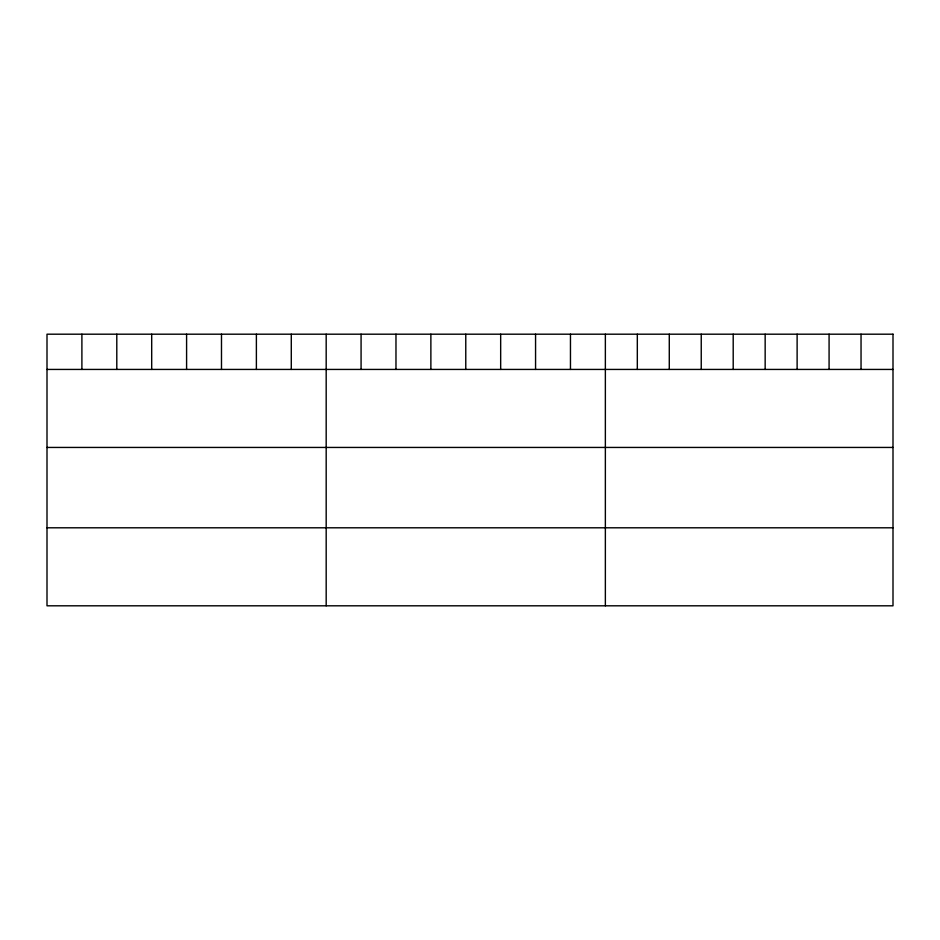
<?xml version="1.0" encoding="UTF-8"?>
<svg xmlns="http://www.w3.org/2000/svg" width="940" height="940" viewBox="0 0 940 940"><rect width="100%" height="100%" fill="white"/><g stroke="black" fill="none" stroke-linecap="round" stroke-linejoin="round"><path stroke-width="1.41" d="M47 369.432L893 369.432M47 447.44L893 447.44M47 527.798L893 527.798M861.04 334.194L861.04 369.432M829.08 334.194L829.08 369.432M797.12 334.194L797.12 369.432M765.16 334.194L765.16 369.432M733.2 334.194L733.2 369.432M701.24 334.194L701.24 369.432M669.28 334.194L669.28 369.432M637.32 334.194L637.32 369.432M605.36 334.194L605.36 605.807M570.462 334.194L570.462 369.432M535.565 334.194L535.565 369.432M500.668 334.194L500.668 369.432M465.77 334.194L465.77 369.432M430.873 334.194L430.873 369.432M395.975 334.194L395.975 369.432M361.078 334.194L361.078 369.432M326.18 334.194L326.18 605.807M291.283 334.194L291.283 369.432M256.385 334.194L256.385 369.432M221.488 334.194L221.488 369.432M186.59 334.194L186.59 369.432M151.692 334.194L151.692 369.432M116.795 334.194L116.795 369.432M81.898 334.194L81.898 369.432M893 334.194L47 334.194L47 605.807L893 605.807L893 334.194"/></g></svg>
